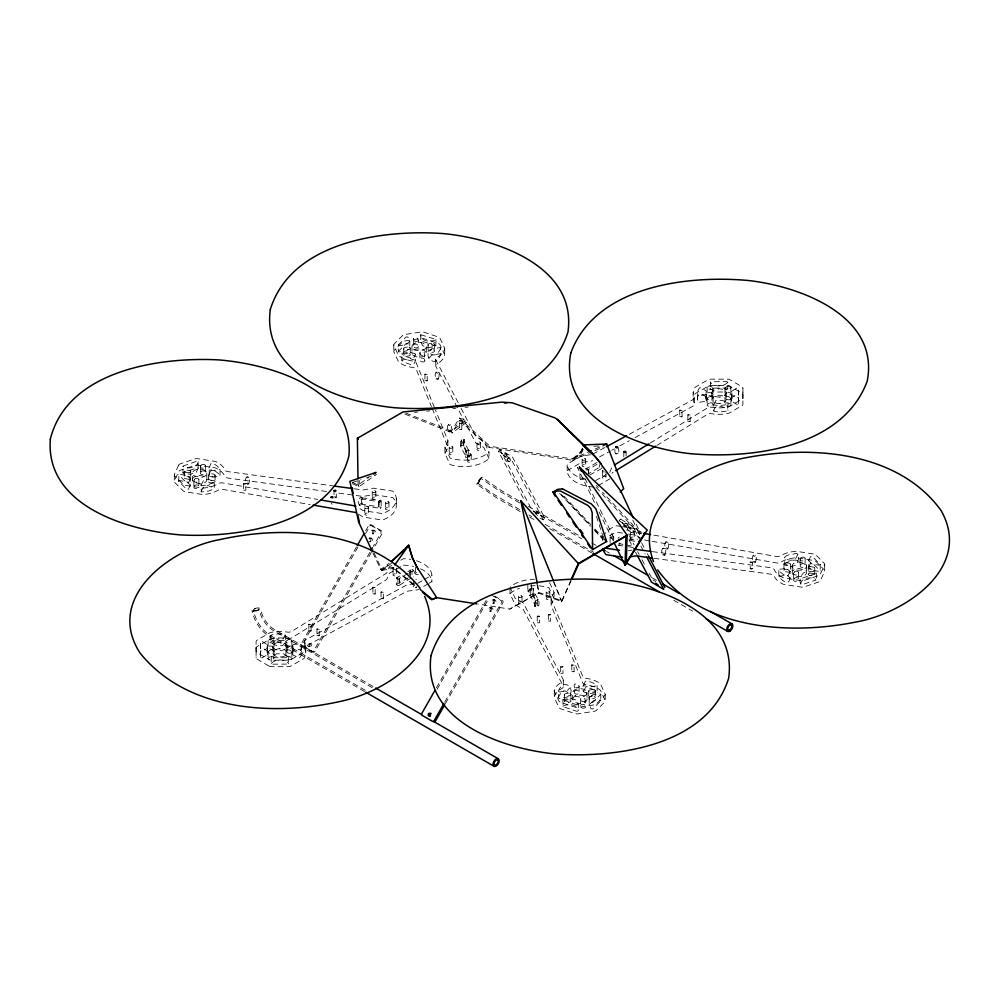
<?xml version="1.0" encoding="UTF-8"?>
<svg xmlns="http://www.w3.org/2000/svg" width="999" height="999" viewBox="0 0 999 999"><rect width="100%" height="100%" fill="white"/><g stroke="black" fill="none" stroke-linecap="round" stroke-linejoin="round"><path stroke-width="0.75" stroke-dasharray="5 3.75" d="M205.457 470.866L204.72 470.354A7.193 4.146 0 0 0 200.275 469.155L199.013 469.155A7.193 4.146 0 0 0 194.555 470.354L193.756 470.916A7.193 4.146 0 0 0 192.482 472.927L192.482 473.651A7.193 4.146 0 0 0 193.756 475.674L200.275 477.435A7.193 4.146 0 0 0 205.532 475.674L206.156 475.049A7.193 4.146 0 0 0 205.532 470.916M198.152 468.344L198.152 461.775L196.716 461.226L182.655 466.221L183.104 473.239L190.322 474.363L196.216 472.402L198.152 468.344L197.527 467.719L182.655 472.789M198.152 461.775C197.69 468.431 186.925 469.193 182.655 466.221M245.829 483.753L244.58 484.365L243.531 483.641L245.791 483.528L245.829 490.209L243.531 490.209L244.58 489.498L245.829 490.097M268.818 665.946L256.905 659.028A4.308 2.485 0 0 1 256.081 657.554L256.081 653.558M256.081 647.102L256.081 651.098A4.308 2.485 0 0 0 256.905 652.572L268.818 659.49M260.389 657.305L260.514 641.708L262.125 641.458L267.357 644.755L267.307 654.745L262.125 657.829L260.739 657.767L260.389 650.849L262.125 651.373L267.045 648.551L267.083 646.94M288.773 657.03L288.299 664.073L272.315 664.185L271.204 663.598L271.241 656.93L276.436 653.821L283.391 653.771L288.773 657.03L287.662 657.729L272.315 657.729L271.204 657.03M411.988 346.203L411.988 353.384A7.193 4.146 0 0 0 414.073 355.956L415.035 356.418A7.193 4.146 0 0 0 422.19 356.78L423.276 356.418A7.193 4.146 0 0 0 426.311 353.384L426.311 346.203L423.276 343.156A7.193 4.146 0 0 0 419.78 342.42L418.531 342.42A7.193 4.146 0 0 0 411.988 346.203L411.988 346.928A7.193 4.146 0 0 0 414.073 349.5L415.035 349.962A7.193 4.146 0 0 0 422.19 350.324L423.276 349.962A7.193 4.146 0 0 0 426.311 346.928L426.311 346.578M424.912 360.751L424.288 359.103A2.223 1.286 0 0 0 421.553 358.191A2.223 1.286 0 0 0 419.98 359.765L420.542 360.964A2.223 1.286 0 0 0 422.689 361.925A2.223 1.286 0 0 0 424.837 360.964L424.288 352.647A2.223 1.286 0 0 0 421.553 351.735A2.223 1.286 0 0 0 419.98 353.309L420.542 354.508A2.223 1.286 0 0 0 422.689 355.469A2.223 1.286 0 0 0 424.837 354.508L424.912 354.071M438.324 379.083C442.033 368.219 431.368 370.791 436.688 379.62C439.597 380.194 437.35 376.973 436.026 378.958M438.324 372.502L437.3 373.226L436.026 372.615M450.661 431.318C454.158 419.555 443.344 424.063 449.213 431.893C452.048 432.155 449.438 429.308 448.364 431.193M450.661 424.737L449.612 425.462L448.364 424.862M461.763 429.595L461.763 423.027L460.726 422.415L459.478 423.027L459.478 429.595L461.763 429.595L459.515 429.37M461.763 423.027L460.739 423.738L459.478 423.139M539.522 616.346L538.274 616.945L537.262 616.108L539.485 616.108L539.522 622.802L537.237 622.802L538.261 622.077L539.522 622.677M550.636 614.622L549.388 615.222L548.376 614.397L550.599 614.397L550.636 621.078L548.339 621.078L549.388 620.354L550.636 620.966M562.974 666.857L561.725 667.457L560.676 666.745L562.937 666.633L562.974 673.314L560.676 673.314L561.7 672.602L562.974 673.201M572.689 699.238L572.689 698.9A7.193 4.146 0 0 1 575.724 695.866L576.81 695.504A7.193 4.146 0 0 1 583.965 695.866L584.927 696.328A7.193 4.146 0 0 1 587.012 698.9L587.012 699.625A7.193 4.146 0 0 1 580.469 703.396L579.22 703.396A7.193 4.146 0 0 1 575.724 702.659L572.689 699.625L572.689 692.444A7.193 4.146 0 0 1 575.724 689.397L576.81 689.035A7.193 4.146 0 0 1 583.965 689.397L584.927 689.872A7.193 4.146 0 0 1 587.012 692.444L587.012 693.169A7.193 4.146 0 0 1 580.469 696.94L579.22 696.94A7.193 4.146 0 0 1 575.724 696.203L572.689 693.169M574.088 691.758L574.163 691.308A2.223 1.286 0 0 1 576.311 690.359A2.223 1.286 0 0 1 578.458 691.308L579.02 692.507A2.223 1.286 0 0 1 577.447 694.093A2.223 1.286 0 0 1 574.712 693.181L574.163 684.852A2.223 1.286 0 0 1 576.311 683.903A2.223 1.286 0 0 1 578.458 684.852L579.02 686.051A2.223 1.286 0 0 1 577.447 687.637A2.223 1.286 0 0 1 574.712 686.725L574.1 685.039M664.984 555.057C668.693 543.444 657.579 547.689 663.548 555.644C666.37 555.919 663.786 553.046 662.699 554.944M664.984 548.488L662.737 548.713M667.969 548.638C671.678 537.037 660.564 541.271 666.52 549.225C669.342 549.5 666.758 546.628 665.671 548.526M667.969 542.182L665.671 542.182M727.796 388.786L726.685 388.087L711.338 388.087L710.227 388.786L715.609 392.045L722.564 391.995L727.759 388.898L727.796 382.217L726.685 381.63L710.701 381.755L710.227 388.786M727.796 382.33C723.676 386.925 714.672 387.262 710.227 382.33M738.611 403.833L738.486 388.236L736.875 387.987L731.643 391.283L731.693 401.273L736.875 404.37L738.298 404.27L738.611 397.377L736.875 397.902L731.955 395.08L731.917 393.469M742.919 398.726L742.919 394.717A4.308 2.485 0 0 0 742.095 393.256L729.67 386.076A4.308 2.485 0 0 0 727.135 385.602L710.888 385.602A4.308 2.485 0 0 0 707.841 386.326L695.741 393.319A4.308 2.485 0 0 0 694.742 394.218L693.144 398.888L694.18 403.621A4.308 2.485 0 0 1 692.994 406.131L634.752 437.774M742.919 392.27L742.919 388.261A4.308 2.485 0 0 0 742.095 386.8L729.67 379.62A4.308 2.485 0 0 0 727.135 379.145L710.888 379.145A4.308 2.485 0 0 0 707.841 379.87L695.741 386.863A4.308 2.485 0 0 0 694.742 387.762L693.144 392.432L693.144 398.888M755.469 562.175C759.315 550.924 748.101 554.383 754.02 562.762C756.842 563.049 754.257 560.164 753.171 562.062M755.469 555.606L754.42 556.331L753.171 555.719M800.886 584.153C799.949 577.01 815.496 576.361 815.796 580.107L802.509 584.54C797.302 584.927 800.998 570.541 806.855 572.152C808.99 570.604 817.981 571.328 815.796 573.651L802.359 578.121L800.848 577.484M793.268 570.354L792.844 570.766A7.193 4.146 0 0 0 793.468 574.912L794.28 575.461A7.193 4.146 0 0 0 798.738 576.66L799.987 576.66A7.193 4.146 0 0 0 804.445 575.461L805.244 574.912A7.193 4.146 0 0 0 806.518 572.889L806.518 572.165A7.193 4.146 0 0 0 805.244 570.142L798.725 568.394A7.193 4.146 0 0 0 793.468 570.142M469.318 456.905L465.646 457.417L466.108 450.212L460.851 439.235L464.185 439.36L463.673 446.466L468.256 456.331C470.904 458.466 470.691 449.8 468.256 449.875L463.673 440.01L464.21 439.46M469.318 450.561L465.596 450.861M529.682 588.911L532.155 587.999L533.404 588.498L532.892 595.616L537.474 605.481L538.486 605.894L537.999 606.643L534.815 606.468L535.327 599.35L530.744 589.485C528.121 587.362 528.196 595.991 530.744 595.941L535.327 605.819M529.682 595.367L532.155 594.467L533.429 595.067M582.292 448.189L580.506 453.234L571.928 460.214L489.135 447.402L489.885 446.216L572.252 458.966L603.92 445.204M270.866 635.426C267.058 643.518 276.785 646.828 282.642 645.516C285.115 644.018 287.575 635.901 284.328 634.215A21.566 12.45 0 0 0 271.503 634.964L271.166 635.976M713.81 404.583L715.871 400.424L722.564 400.362L728.109 403.646L727.497 410.851A21.566 12.45 0 0 1 714.672 411.6C712.599 411.413 712.449 402.972 714.672 405.144A21.566 12.45 0 0 0 727.497 404.395L728.146 403.846M713.81 411.039C714.198 403.184 725.299 406.73 728.146 410.302M190.31 485.127L188.461 489.198L186.85 489.46L178.734 481.443L178.896 474.425L186.913 475.274L190.285 478.571L190.31 485.127L186.913 481.73L179.87 480.619L178.696 481.193M190.31 478.771L188.461 482.742L186.85 482.992L178.696 474.837M209.003 468.019L210.939 463.573L212.575 463.324A21.566 12.45 0 0 1 220.105 469.368L219.942 476.398L211.813 477.222A12.937 7.468 0 0 0 209.253 474.75L209.253 468.281A12.937 7.468 0 0 1 211.813 470.766L220.167 469.567M208.978 474.375L210.939 470.029L212.575 469.78A21.566 12.45 0 0 1 220.105 475.824L220.167 476.024M790.022 571.453L788.061 575.799L786.425 576.036A21.566 12.45 0 0 1 778.895 569.992L779.632 569.205L787.187 568.593A12.937 7.468 0 0 0 789.747 571.078C790.296 573.089 791.146 583.066 786.425 582.492A21.566 12.45 0 0 1 778.895 576.448L778.833 569.792M808.691 560.689L810.539 556.618L812.15 556.368L820.291 564.435L820.104 571.403L812.087 570.554L808.715 567.245L808.691 560.689L812.087 564.098L819.13 565.209L820.304 564.522M808.691 567.145L810.539 563.074L812.15 562.824L820.304 570.978M292.707 644.992L292.819 654.932L299.363 658.066L300.874 655.981L301.523 652.235L300.986 643.718L293.344 644.405L292.645 654.432M292.919 646.053L292.932 648.551M706.081 393.306L706.181 390.896L700.799 387.787L699.375 387.874L697.552 391.695L697.477 400.037L698.688 402.397L706.068 401.223L706.081 393.306L706.293 400.836M706.081 399.762L706.38 391.283M201.024 485.177L203.621 480.407A12.937 7.468 0 0 0 207.992 478.996L214.285 481.955L214.261 488.811L208.491 491.108L201.386 491.97L200.999 485.077L202.21 485.651L208.491 484.652L214.323 482.155M200.999 491.533L203.621 486.863A12.937 7.468 0 0 0 207.992 485.452L214.323 488.611M798.001 554.283L795.379 558.965A12.937 7.468 0 0 0 791.008 560.364C779.844 558.641 785.676 554.607 793.581 554.07C801.36 550.387 798.563 563.224 795.379 565.422A12.937 7.468 0 0 0 791.008 566.82L784.715 563.861L784.677 557.305M415.484 354.245L414.772 353.596A12.937 7.468 0 0 1 410.477 352.11L401.81 353.359L401.885 360.477A21.566 12.45 0 0 0 412.35 364.835L413.673 364.498L415.484 360.701L415.484 354.133L413.673 358.042L412.35 358.379A21.566 12.45 0 0 1 401.885 354.021L401.685 353.746M583.541 685.326L585.327 681.318L586.65 680.981A21.566 12.45 0 0 1 597.115 685.339L597.102 692.544L588.523 693.718A12.937 7.468 0 0 0 584.228 692.232C582.167 691.67 582.355 683.99 584.228 685.776A12.937 7.468 0 0 1 588.523 687.262L597.327 685.714M583.516 691.683L585.327 687.774L586.65 687.449A21.566 12.45 0 0 1 597.115 691.795L597.327 692.17M301.523 645.779C301.473 647.614 301.036 652.347 298.202 651.573M697.477 400.037C696.877 392.644 702.472 392.632 706.38 397.739M440.571 347.939L440.571 348.039A21.566 12.45 0 0 1 435.277 354.832C433.166 355.544 428.321 353.359 429.033 351.386A12.937 7.468 0 0 0 431.468 348.863L440.322 347.565L440.571 354.495A21.566 12.45 0 0 1 435.277 361.288C430.394 362.425 426.036 356.081 428.783 351.86M558.429 691.42L558.429 691.32A21.566 12.45 0 0 1 563.723 684.527C568.706 683.403 573.364 689.934 569.967 694.43A12.937 7.468 0 0 0 567.532 696.965L559.615 698.476L558.429 697.876L558.429 691.42L559.615 692.02L567.532 690.509A12.937 7.468 0 0 1 569.967 687.974L570.217 687.599M558.429 697.876L558.429 697.777A21.566 12.45 0 0 1 563.723 690.996L565.147 690.896L570.217 694.055M410.277 576.373C406.181 565.297 417.707 568.668 413.598 577.022M571.141 580.769L561.688 601.898L561.625 600.749L539.073 592.494L509.665 609.078L477.897 604.008M588.723 473.326L588.661 469.255L598.601 463.374M570.891 580.044L561.538 601.523L538.761 593.181L509.665 609.078M706.281 394.48L698.688 395.941L697.477 393.581M464.198 446.029C455.806 442.22 465.696 454.682 466.108 456.668L465.571 457.205M534.815 606.468L535.327 599.35M408.241 573.289L399.475 578.346L399.6 585.214L397.839 585.576L396.303 584.54L396.353 577.759L402.909 574.537M396.291 584.44L410.414 576.66M413.598 570.566L409.49 572.564M533.429 588.611L532.892 595.616M618.244 544.193L619.505 543.568L624.675 544.842M778.845 576.361L787.187 575.049A12.937 7.468 0 0 0 789.747 577.534L790.022 577.909M401.673 360.102L410.477 358.566A12.937 7.468 0 0 0 414.772 360.052L415.484 360.589M359.49 498.676C361.838 493.568 364.086 502.085 362.075 504.208L381.181 507.192L380.369 508.566L378.658 508.316L378.596 501.648L361.501 499.001C357.417 497.664 357.742 507.43 361.501 505.457L378.596 508.104M359.49 505.132L360.452 503.683L362.075 504.208M399.612 578.658L398.164 579.233L396.303 578.084M460.452 446.166L460.452 439.71M538.548 606.106C540.934 598.801 534.303 595.841 532.892 589.148M597.027 462.462L587.012 468.244L587.012 474.7L600.661 466.558M583.341 449.313L581.418 453.159L572.577 460.314L572.252 458.966L580.719 452.172L582.991 448.101M270.854 642.082L271.503 641.42A21.566 12.45 0 0 1 284.328 640.671L285.19 641.246M784.677 563.661C787.986 561.962 794.342 558.653 798.001 560.739M305.682 644.68L305.382 649.3L304.258 651.61A4.308 2.485 0 0 1 303.259 652.497L291.159 659.49A4.308 2.485 0 0 1 288.112 660.227L271.865 660.227A4.308 2.485 0 0 1 269.33 659.74L268.906 659.54M305.856 646.927L305.856 653.383L304.258 658.066A4.308 2.485 0 0 1 303.259 658.953L291.159 665.946A4.308 2.485 0 0 1 288.112 666.683L271.865 666.683A4.308 2.485 0 0 1 269.33 666.208L268.906 665.996M362.075 497.752L379.17 500.399C382.442 498.638 380.432 504.158 378.596 501.648M428.783 358.216L429.033 357.842A12.937 7.468 0 0 0 431.468 355.319L439.385 353.808L440.571 354.395M267.332 644.855L267.357 654.52M731.643 401.074L731.917 392.42M581.955 450.911L582.779 448.663M398.201 345.017L406.118 336.988L407.879 337.013L409.815 341.071L409.827 347.64L406.418 351.036L398.414 351.898L398.201 345.017L399.388 345.691L406.418 344.58L409.827 341.183M398.201 351.573L406.368 343.319L407.979 343.569L409.827 347.64M591.595 695.903L592.907 694.692L599.612 693.668L600.799 694.243L592.981 702.297C590.134 704.07 587.125 696.753 591.483 696.078M589.173 698.189L589.21 704.844L591.121 708.803L592.632 708.965L600.724 700.998L600.799 694.342M267.083 652.347L267.045 650.736L262.125 647.914L260.402 648.351L260.389 641.982M589.173 704.645L591.483 702.534M459.702 420.292L489.448 447.764L489.885 446.216L459.415 418.082L451.511 431.093L451.985 432.992L466.545 422.365L459.702 420.292L451.985 432.992M243.531 483.641L243.531 490.209M246.516 483.678C247.59 481.793 250.212 484.615 247.365 484.378C241.496 476.548 252.297 472.04 248.801 483.803M248.801 477.347L246.516 477.347M285.19 634.889L283.129 638.948L276.298 638.935M308.841 630.806L311.126 630.806M311.089 624.575L308.866 624.575M316.97 635.501L319.255 635.501M319.23 629.27L317.008 629.27M413.411 345.254L413.461 345.067A2.223 1.286 0 0 1 417.195 344.493L418.394 346.491M418.394 340.259L418.331 340.484A2.223 1.286 0 0 1 416.171 341.433A2.223 1.286 0 0 1 414.023 340.484L413.399 339.048M420.841 334.74L436.138 339.485L435.689 346.516L428.471 347.627L422.577 345.666L420.641 341.608L421.266 340.984L436.138 345.941M436.113 339.71C431.98 341.895 421.453 342.307 420.641 335.152M424.925 380.681L427.21 380.681M427.21 374.338L424.925 374.338M372.889 593.818L375.187 593.818M375.187 587.474L372.927 587.599M381.019 598.513L383.316 598.513M383.316 592.17L381.056 592.295M615.684 453.646L617.981 453.646M560.676 666.745L560.676 673.314M571.79 671.478L574.075 671.478M574.075 665.134L571.79 665.134M562.862 706.218C567.282 703.758 577.497 703.608 578.359 710.676M578.359 704.32L577.01 704.882M580.619 705.531L580.669 705.344A2.223 1.286 0 0 1 582.829 704.382A2.223 1.286 0 0 1 584.977 705.344L585.601 706.768M585.601 700.536L585.539 700.749A2.223 1.286 0 0 1 581.805 701.335L580.606 699.325M679.732 416.658L682.03 416.658M681.992 410.439L679.77 410.439M687.874 421.353L690.159 421.353M690.159 415.022L687.874 415.022M750.199 562.025L752.484 562.025L752.484 568.593L751.248 569.193L750.237 568.706L750.199 562.025L751.248 562.737L752.484 562.137M750.199 568.481L752.484 568.481M271.204 663.486C275.662 658.703 284.478 658.666 288.773 663.598M588.711 469.555L586.937 469.93M609.752 472.465L611.987 466.97A4.308 2.485 0 0 1 613.049 465.834M178.646 465.197L174.438 474.25A4.308 2.485 0 0 0 174.875 476.136L182.992 484.253A4.308 2.485 0 0 0 184.977 485.289L202.148 487.974A4.308 2.485 0 0 0 203.996 488.024L208.004 487.437A25.887 14.948 0 0 0 218.381 483.603A4.308 2.485 0 0 1 222.74 482.929L317.757 499.438M617.969 538.336L619.318 537.1M538.523 599.762L535.876 600.511L534.79 599.899M461.088 408.316L475.512 435.989A4.308 2.485 0 0 0 476.685 437.087L483.803 440.946L488.986 452.11L488.986 458.566A29.52 17.045 0 0 1 450.087 464.585L444.917 453.421L444.917 446.965L447.727 441.558A4.308 2.485 0 0 0 447.802 440.272L435.527 410.202M444.917 453.421L447.727 448.014A4.308 2.485 0 0 0 447.802 446.728L432.018 408.054M549.562 582.629L554.083 592.395L551.273 597.802A4.308 2.485 0 0 0 551.198 599.088L582.754 676.435A4.308 2.485 0 0 0 585.938 678.284A25.887 14.948 0 0 1 599.762 683.266A4.321 2.485 0 0 1 600.611 684.203L605.044 693.756A4.321 2.485 0 0 1 604.62 695.641L596.49 703.771A4.308 2.485 0 0 1 594.517 704.794L578.196 707.354A4.308 2.485 0 0 1 574.924 707.105L560.864 702.409A4.308 2.485 0 0 1 559.078 701.273L554.42 691.358A4.308 2.485 0 0 1 554.333 690.297A25.887 14.948 0 0 1 561.987 681.98A4.308 2.485 0 0 0 563.149 679.47L523.488 603.371A4.308 2.485 0 0 0 522.315 602.285L515.197 598.413L510.014 587.25A29.52 17.045 0 0 1 534.552 579.245M554.083 592.395L554.083 598.851L551.273 604.258A4.308 2.485 0 0 0 551.198 605.544L582.754 682.891A4.308 2.485 0 0 0 585.938 684.74A25.887 14.948 0 0 1 599.762 689.722A4.321 2.485 0 0 1 600.611 690.659L605.044 700.212A4.321 2.485 0 0 1 604.62 702.11L596.49 710.227A4.308 2.485 0 0 1 594.517 711.251L578.196 713.81A4.308 2.485 0 0 1 574.924 713.561L560.864 708.878A4.308 2.485 0 0 1 559.078 707.729L554.42 697.814A4.308 2.485 0 0 1 554.333 696.753A25.887 14.948 0 0 1 561.987 688.436A4.308 2.485 0 0 0 563.149 685.926L523.488 609.84A4.308 2.485 0 0 0 522.315 608.741L515.197 604.87L510.014 593.706L510.014 588.548M356.468 546.965L301.323 643.718A1.436 1.136 -84.8 0 0 301.735 645.841L312.05 651.798A1.436 1.136 -84.8 0 0 313.474 651.286L370.142 551.848M365.646 530.831L368.718 525.462A1.436 1.136 -84.9 0 1 370.142 524.962L380.457 530.919A1.436 1.136 -84.9 0 1 380.869 533.029L373.214 546.465M357.917 547.09L302.784 643.856A1.436 1.136 -84.8 0 0 303.184 645.966L313.511 651.922A1.436 1.136 -84.8 0 0 314.935 651.423L372.365 550.636M365.572 533.653L370.167 525.586A1.436 1.136 -84.9 0 1 371.591 525.087L381.918 531.043A1.436 1.136 -84.9 0 1 382.317 533.166L373.127 549.288M436.426 687.787L486.201 600.436M437.112 689.26L488.411 599.213M444.742 702.072L501.411 602.622A1.436 1.136 -84.9 0 0 500.998 600.511L491.97 595.292M445.429 703.546L502.859 602.759A1.436 1.136 -84.9 0 0 502.46 600.636L493.419 595.429M178.684 465.134L178.871 464.822A4.308 2.485 0 0 1 180.657 463.686L194.718 458.991A4.321 2.485 0 0 1 197.989 458.741L214.535 461.301A4.321 2.485 0 0 1 216.171 461.788A25.887 14.948 0 0 1 224.8 469.78A4.308 2.485 0 0 0 227.997 471.615L332.704 485.851M582.567 449.612L579.795 452.997M540.097 518.131L543.206 519.83L544.755 517.957L512.462 457.055L499.937 449.475L498.501 451.498L525.024 501.436M499.912 449.6L531.493 509.078M505.107 453.471C499.862 457.055 510.901 458.916 506.818 454.395C503.808 451.885 505.944 455.656 507.879 455.756M506.418 457.567L503.733 455.257M506.705 459.615C507.33 463.474 513.199 460.751 509.627 458.541C506.231 456.68 506.98 460.714 509.502 461.85M508.129 457.867L510.926 460.089M535.239 513.761C535.926 509.09 541.845 515.147 537.025 515.484M537.45 515.584L536.975 514.822M543.269 519.805L510.939 458.753L498.551 451.273M640.883 541.495L632.692 526.248L620.479 519.068L626.236 530.082M624.175 525.012C625.474 519.355 631.43 528.009 625.986 526.773C622.489 524.525 625.923 524.662 626.997 527.097M625.611 523.126L628.421 525.349M628.708 527.41C623.488 530.656 634.053 533.116 630.656 528.533C627.572 525.749 629.208 529.408 631.468 529.695M630.019 531.493L627.247 529.208M591.595 702.359C593.244 699.775 598.801 698.788 600.799 700.799M619.03 520.879L620.479 519.068M596.066 487.3L639.385 534.19L640.359 533.079L635.189 521.94M420.829 334.752L420.641 341.608M793.268 563.886L792.844 564.31A7.193 4.146 0 0 0 793.468 568.443L794.28 569.005A7.193 4.146 0 0 0 798.738 570.204L799.987 570.204A7.193 4.146 0 0 0 804.445 569.005L805.244 568.456A7.193 4.146 0 0 0 806.518 566.433L806.518 565.709A7.193 4.146 0 0 0 805.244 563.686L798.725 561.938A7.193 4.146 0 0 0 793.468 563.686M632.804 520.117L639.298 534.09L640.359 533.079L602.547 492.145M622.677 545.866L618.144 545.541M372.914 552.772L380.706 569.555L389.086 563.299M414.373 584.752L393.044 567.345L380.706 569.555L381.943 569.905L390.309 563.648M380.706 569.555L381.78 570.479L391.346 563.336M405.844 413.099L451.511 431.093L466.421 420.192L459.415 418.082M352.622 482.554L358.079 485.027L368.868 477.435M352.31 483.666L358.978 486.7L376.511 474.338M331.368 503.221L332.08 504.358M650.237 443.019L707.354 407.967A4.308 2.485 0 0 1 711.713 407.28A25.887 14.948 0 0 0 727.996 406.955A4.308 2.485 0 0 0 729.557 406.381L741.658 399.4A4.308 2.485 0 0 0 742.919 397.639M656.88 445.392L707.354 414.423A4.308 2.485 0 0 1 711.713 413.736A25.887 14.948 0 0 0 727.996 413.424A4.308 2.485 0 0 0 729.557 412.849L741.658 405.856A4.308 2.485 0 0 0 742.919 404.096L742.919 388.261M391.82 565.409L389.248 566.895L387.013 572.39A4.308 2.485 0 0 1 385.951 573.526L291.646 631.393A4.308 2.485 0 0 1 287.287 632.08A25.887 14.948 0 0 0 271.004 632.404A4.308 2.485 0 0 0 269.443 632.979L257.342 639.972A4.308 2.485 0 0 0 256.081 641.733L256.081 657.554M400.824 560.214L403.396 558.728A29.52 17.045 0 0 1 410.739 559.415M594.155 487.037A29.52 17.045 0 0 1 567.132 470.654L567.132 464.198L581.281 456.031L590.796 454.732M400.824 566.67L389.248 573.351L387.013 578.846A4.308 2.485 0 0 1 385.951 579.982L291.646 637.849A4.308 2.485 0 0 1 287.287 638.536A25.887 14.948 0 0 0 271.004 638.861A4.308 2.485 0 0 0 269.443 639.435L257.342 646.428A4.308 2.485 0 0 0 256.081 648.189M567.132 470.654L581.281 462.487L590.796 461.188A4.308 2.485 0 0 0 592.757 460.576M407.917 571.653L410.277 569.905M399.612 585.114L411.988 577.572L411.988 571.116M417.719 583.329L422.864 580.357M424.15 579.62L431.868 575.162A29.52 17.045 0 0 0 416.233 560.714M595.604 480.631L605.894 474.7M428.009 583.853L417.719 589.785L408.204 591.083A4.308 2.485 0 0 0 406.243 591.695L306.006 646.141A4.308 2.485 0 0 0 304.82 648.663L305.856 653.383M429.295 583.104L431.868 581.618L431.868 575.162M598.176 485.601L609.752 478.921M592.757 454.12L606.306 446.765M629.333 434.265L692.994 399.675A4.308 2.485 0 0 0 694.18 397.165L693.144 392.432M599.537 456.905L610.377 451.024M611.725 450.287L614.435 448.813M619.855 445.866L629.333 440.721M639.385 534.19L642.045 533.016M572.577 460.314L589.298 453.047M594.88 450.624L603.234 446.99M352.397 482.579L360.914 479.67M366.583 477.734L375.1 474.825M519.642 502.972L500.362 491.645L480.981 478.459L477.759 482.267L477.547 483.054L493.494 494.08L520.879 510.314M538.911 513.786L536.663 512M544.73 518.006L533.229 511.463M334.665 496.678L336.301 497.215M381.78 570.479L393.756 568.331L393.044 567.345L393.556 568.618L416.808 587.599M628.121 550.736L632.13 550.037M414.997 583.703L408.204 584.627A4.308 2.485 0 0 0 406.243 585.239L306.006 639.685A4.308 2.485 0 0 0 304.82 642.195L305.669 644.542M189.111 472.814L184.877 472.165A2.223 1.286 0 0 1 185.876 470.005L189.111 470.329M189.111 479.27L184.877 478.621A2.223 1.286 0 0 1 185.876 476.473L189.111 476.785M785.901 562.749L788.823 563.111A2.223 1.286 0 0 1 790.396 564.685A2.223 1.286 0 0 1 787.674 565.596L785.589 565.272A2.223 1.286 0 0 1 783.94 564.023A2.223 1.286 0 0 1 785.589 562.787M809.889 566.545L814.123 567.195A2.223 1.286 0 0 1 813.124 569.355L809.889 569.03M809.889 573.001L814.123 573.663A2.223 1.286 0 0 1 813.124 575.811L809.889 575.486M414.51 412.4L417.582 412.088M426.785 411.176L429.845 410.864M452.859 408.579L455.919 408.266M465.122 407.355L468.194 407.043M601.823 468.456L588.586 475.611L588.661 469.255M593.831 446.266L602.971 445.904M504.045 403.534L506.98 403.534M369.755 524.837L371.216 524.962M372.702 530.169A1.798 1.424 -84.9 0 1 373.676 532.966A1.798 1.424 -84.9 0 1 371.228 532.742A1.798 1.424 -84.9 0 1 372.702 530.169L374.15 530.294A1.798 1.424 -84.9 0 1 375.124 533.091A1.798 1.424 -84.9 0 1 372.677 532.867A1.798 1.424 -84.9 0 1 374.15 530.294M372.377 533.741L373.826 533.878M369.642 538.024L371.104 538.149M369.318 541.608L370.779 541.733M493.244 599.762A1.798 1.424 -84.9 0 1 494.218 602.559A1.798 1.424 -84.9 0 1 491.77 602.335A1.798 1.424 -84.9 0 1 493.244 599.762L494.692 599.887A1.798 1.424 -84.9 0 1 495.666 602.684A1.798 1.424 -84.9 0 1 493.231 602.459A1.798 1.424 -84.9 0 1 494.692 599.887M492.919 603.334L494.368 603.471M490.184 607.617A1.798 1.424 -84.9 0 1 491.171 610.414A1.798 1.424 -84.9 0 1 488.723 610.189A1.798 1.424 -84.9 0 1 490.184 607.617L491.645 607.754A1.798 1.424 -84.9 0 1 492.619 610.551A1.798 1.424 -84.9 0 1 490.172 610.327A1.798 1.424 -84.9 0 1 491.645 607.754M489.86 611.201L491.321 611.326M308.903 643.656A1.436 1.136 -85 0 1 309.69 645.903A1.436 1.136 -85 0 1 307.729 645.716A1.436 1.136 -85 0 1 308.903 643.656L310.364 643.793M308.641 646.528L310.102 646.653M312.437 651.922L313.886 652.047M354.258 488.786L361.963 489.835A4.308 2.485 0 0 0 364.185 489.797L373.551 488.161L392.882 491.158A29.52 17.045 0 0 1 382.455 513.611L363.137 510.614L357.555 507.192M326.548 491.471L227.997 478.071A4.308 2.485 0 0 1 224.8 476.236A25.887 14.948 0 0 0 216.171 468.244A4.321 2.485 0 0 0 214.535 467.757L197.989 465.197A4.321 2.485 0 0 0 194.718 465.447L180.657 470.142A4.308 2.485 0 0 0 178.871 471.278L174.438 480.706A4.308 2.485 0 0 0 174.875 482.592L182.992 490.709A4.308 2.485 0 0 0 184.977 491.745L202.148 494.43A4.308 2.485 0 0 0 203.996 494.48L208.004 493.893A25.887 14.948 0 0 0 218.381 490.059A4.308 2.485 0 0 1 222.74 489.398L310.09 504.57M338.861 493.144L361.963 496.291A4.308 2.485 0 0 0 364.185 496.253L373.551 494.617L392.882 497.614A29.52 17.045 0 0 1 382.455 520.067L363.137 517.07L357.555 513.648M652.434 551.623L771.003 567.744A4.308 2.485 0 0 1 774.2 569.592A25.887 14.948 0 0 0 782.829 577.572A4.321 2.485 0 0 0 784.465 578.059L801.011 580.619A4.321 2.485 0 0 0 804.282 580.369L818.343 575.686A4.308 2.485 0 0 0 820.129 574.537L824.562 565.109A4.308 2.485 0 0 0 824.125 563.224L816.008 555.107A4.308 2.485 0 0 0 814.023 554.083L813.498 553.97M653.983 558.291L771.003 574.2A4.308 2.485 0 0 1 774.2 576.048A25.887 14.948 0 0 0 782.829 584.028A4.321 2.485 0 0 0 784.465 584.515L801.011 587.075A4.321 2.485 0 0 0 804.282 586.825L818.343 582.142A4.308 2.485 0 0 0 820.129 580.993L824.562 571.578A4.308 2.485 0 0 0 824.125 569.68L816.008 561.563A4.308 2.485 0 0 0 814.023 560.539L796.852 557.842A4.308 2.485 0 0 0 795.004 557.792L790.996 558.391A25.887 14.948 0 0 0 780.619 562.212A4.308 2.485 0 0 1 776.26 562.887L652.122 541.321M813.386 553.946L796.852 551.386A4.308 2.485 0 0 0 795.004 551.336L790.996 551.923A25.887 14.948 0 0 0 780.619 555.756A4.308 2.485 0 0 1 776.26 556.431L652.122 534.865M621.003 526.448L616.545 525.761A29.52 17.045 0 0 0 604.033 535.077M622.489 526.673L635.864 528.746L641.445 532.167M622.489 533.129L616.545 532.217A29.52 17.045 0 0 0 608.191 536.738M628.433 534.053L635.864 535.202L641.445 538.623M628.958 539.048L637.499 540.359M629.807 540.509L636.925 541.608M626.111 545.054L634.652 546.378M628.371 546.74L632.654 547.402M644.467 539.997L650.599 541.058M334.665 497.877L336.301 497.34L336.301 490.759M587.012 468.244L585.539 468.481L585.951 469.33M576.848 704.857L562.887 699.987M404.857 414.086L452.285 432.779L451.511 431.093M477.547 483.054L480.981 478.459M619.305 520.916L631.243 528.059L637.287 539.26M535.676 513.861L536.613 514.497M601.398 466.87L602.16 467.307M519.005 500.936L501.111 490.422L481.843 477.297A4.308 0.699 -53.7 0 0 477.597 481.98A4.308 0.699 -53.7 0 0 478.359 482.992A4.308 0.699 -53.7 0 0 481.843 477.297M528.434 506.381L580.993 536.725M591.77 542.944L597.152 546.053M606.593 551.51L609.29 553.059M652.409 577.959L656.443 580.294M533.129 510.751L581.63 538.761M653.046 579.982L655.744 581.543M528.958 514.985L531.655 516.545M545.129 524.325L593.643 552.335M520.179 511.575L496.64 497.789L476.685 484.215M529.607 517.02L536.351 520.904M549.825 528.683L591.595 552.809M673.788 600.262L692.657 611.151M373.014 686.463L274.65 629.682C267.457 625.499 262.312 617.682 260.364 608.591M372.277 687.699L273.913 630.918C266.246 626.46 260.964 618.181 258.966 608.915M365.297 690.309L270.979 635.851C261.676 630.419 255.632 620.579 253.359 610.214M364.56 691.545L270.242 637.087C260.614 631.455 254.32 621.278 251.96 610.526M563.998 496.166L590.659 524.5M594.917 529.033L603.458 538.099M561.351 494.63L590.147 525.224M594.417 529.757L602.946 538.823M559.652 493.394L590.546 526.223M594.805 530.756L603.334 539.81M596.241 485.327L598.339 487.599M358.004 480.357L358.079 485.027L359.328 486.451L359.24 480.382M578.196 468.394L577.459 467.457L595.079 503.658M358.079 485.027L358.978 486.7M641.608 542.844L644.467 548.251M647.34 553.646L648.776 556.343M640.871 546.003L645.167 554.108M629.095 535.476L634.115 544.93M637.699 551.673L639.135 554.37M641.995 559.777L644.867 565.172M649.163 573.276L652.747 580.019M629.083 539.984L634.815 550.786M635.526 552.135L636.962 554.832M458.204 402.784L435.851 359.902A4.308 2.485 0 0 1 437.013 357.38A25.887 14.948 0 0 0 444.667 349.076A4.308 2.485 0 0 0 444.58 348.014L439.922 338.087A4.308 2.485 0 0 0 438.136 336.95L424.076 332.255A4.308 2.485 0 0 0 420.804 332.018L404.483 334.565A4.308 2.485 0 0 0 402.51 335.602L394.38 343.718A4.321 2.485 0 0 0 393.956 345.604L398.389 355.157A4.321 2.485 0 0 0 399.238 356.106A25.887 14.948 0 0 0 413.062 361.076A4.308 2.485 0 0 1 416.246 362.937L434.94 408.766M584.865 478.296L614.747 539.697M599.15 512.025L613.374 541.258M488.986 458.566L483.803 447.402L476.685 443.544A4.308 2.485 0 0 1 475.512 442.445L435.851 366.358A4.308 2.485 0 0 1 437.013 363.836A25.887 14.948 0 0 0 444.667 355.532A4.308 2.485 0 0 0 444.58 354.47L439.922 344.543A4.308 2.485 0 0 0 438.136 343.406L424.076 338.723A4.308 2.485 0 0 0 420.804 338.474L404.483 341.021A4.308 2.485 0 0 0 402.51 342.058L394.38 350.174A4.321 2.485 0 0 0 393.956 352.06L398.389 361.613A4.321 2.485 0 0 0 399.238 362.562A25.887 14.948 0 0 0 413.062 367.545A4.308 2.485 0 0 1 416.246 369.393L431.431 406.63M554.083 598.851L548.913 587.699A29.52 17.045 0 0 0 526.623 586.413M444.917 446.965L450.087 458.129A29.52 17.045 0 0 0 488.986 452.11M374.113 553.034L381.943 569.905M554.07 582.205L561.625 600.749M553.296 581.306L561.688 601.898M596.49 516.346L603.009 536.6M426.311 352.659L423.276 349.613A7.193 4.146 0 0 0 419.78 348.876L418.531 348.888A7.193 4.146 0 0 0 411.988 352.659L411.988 353.384M731.668 391.383L731.88 392.245M731.917 398.876L731.955 397.277L736.875 394.443L738.611 394.98L738.611 388.524M301.523 652.235C302.385 647.764 291.496 649.138 292.919 652.509M537.562 584.865L539.073 592.494M536.975 584.153L538.761 593.181M192.482 480.107L192.482 479.395A7.193 4.146 0 0 1 193.756 477.372L194.555 476.81A7.193 4.146 0 0 1 199.013 475.611L200.275 475.611A7.193 4.146 0 0 1 204.72 476.81L205.532 477.372A7.193 4.146 0 0 1 206.156 481.506L205.532 482.13A7.193 4.146 0 0 1 200.275 483.891L193.756 482.13A7.193 4.146 0 0 1 192.482 480.107L192.482 472.927M824.699 564.335L824.699 570.804M816.345 573.026L816.345 579.595M814.772 567.994L814.772 574.675M809.889 566.545A2.223 1.286 0 0 0 808.241 567.794L808.253 574.363M806.518 565.709L806.518 572.889M805.119 558.341L805.119 565.022M800.112 559.54L800.112 566.221M798.601 572.377L798.601 579.058M793.606 573.576L793.606 580.257M792.195 565.709L792.195 572.889M790.471 564.235L790.471 570.916M783.94 563.911L783.94 570.591A2.223 1.286 0 0 0 785.589 571.728L787.674 572.052A2.223 1.286 0 0 0 790.396 571.141A2.223 1.286 0 0 0 788.823 569.567L785.589 569.243A2.223 1.286 0 0 0 783.94 570.491M730.893 387.262L730.893 393.943M730.893 398.414L730.893 405.094M726.173 392.582L726.173 399.762M724.924 388.136L724.924 394.817M724.924 397.527L724.924 404.208M713.099 388.136L713.099 394.817M713.099 397.527L713.099 404.208M711.85 392.582L711.85 399.762M707.13 387.262L707.13 393.943M707.13 398.414L707.13 405.094M694.355 397.939L694.355 404.395M634.178 531.555L634.178 538.186A1.798 1.036 0 0 1 631.356 538.948A1.798 1.036 0 0 1 631.63 537.162A1.798 1.036 0 0 1 634.178 538.186M630.594 531.555L630.594 538.186M626.111 451.998L626.111 455.869M623.813 451.885L623.813 457.167M619.83 542.832L619.83 545.417M617.981 447.19C621.703 456.418 612.112 456.918 615.684 447.302M613.648 536.975L613.648 541.033M610.064 536.975L610.064 543.606M606.018 472.165L606.018 477.51A1.798 1.036 0 0 1 603.196 478.271A1.798 1.036 0 0 1 603.458 476.473A1.798 1.036 0 0 1 606.018 477.51M605.182 694.53L605.182 700.986M602.434 470.866L602.434 477.51M599.388 464.585L599.388 467.17M595.267 690.646L595.267 697.327M588.736 690.971L588.736 697.652M587.012 692.444L587.012 699.625M585.676 459.128L585.676 465.771A1.798 1.036 0 0 1 582.854 466.533A1.798 1.036 0 0 1 583.129 464.735A1.798 1.036 0 0 1 585.676 465.771M582.092 459.128L582.092 465.771M579.957 478.746L579.957 472.102A1.798 1.036 0 0 0 580.719 473.039M579.095 686.276L579.095 692.956M570.953 694.405L570.953 701.086M564.435 694.73L564.435 701.41M563.324 680.244L563.324 686.7M554.27 690.646L554.27 697.102M551.098 598.663L551.098 605.119M549.787 592.02L549.787 598.651A1.798 1.036 0 0 1 546.965 599.412A1.798 1.036 0 0 1 547.24 597.627A1.798 1.036 0 0 1 549.787 598.651M548.339 614.51L548.339 621.078M546.203 592.02L546.203 598.651M537.474 599.025L537.474 605.481M537.237 616.221L537.237 622.802M531.393 584.465L531.393 591.096A1.798 1.036 0 0 1 528.571 591.858A1.798 1.036 0 0 1 528.846 590.072A1.798 1.036 0 0 1 531.393 591.096M530.744 589.485L530.744 595.941M527.822 584.465L527.822 591.096M522.015 596.316L522.015 602.946A1.798 1.036 0 0 1 519.193 603.708A1.798 1.036 0 0 1 519.468 601.922A1.798 1.036 0 0 1 522.015 602.946M518.431 596.316L518.431 602.946M480.569 442.869L480.569 449.513A1.798 1.036 0 0 1 477.747 450.262A1.798 1.036 0 0 1 478.022 448.476A1.798 1.036 0 0 1 480.569 449.513M476.985 442.869L476.985 449.513M471.178 454.72L471.178 461.363A1.798 1.036 0 0 1 468.356 462.112A1.798 1.036 0 0 1 468.631 460.327A1.798 1.036 0 0 1 471.178 461.363M468.256 449.875L468.256 456.331M467.607 454.72L467.607 461.363M466.108 450.212L466.108 456.668M463.673 440.01L463.673 446.466M461.526 440.334L461.526 446.803M452.797 447.165L452.797 453.808A1.798 1.036 0 0 1 449.975 454.57A1.798 1.036 0 0 1 450.237 452.772A1.798 1.036 0 0 1 452.797 453.808M449.213 447.165L449.213 453.808M447.902 440.696L447.902 447.165M444.73 348.713L444.73 355.169M435.676 359.128L435.676 365.584M434.565 344.405L434.565 351.086M428.047 344.73L428.047 351.411M419.905 352.859L419.905 359.54M415.459 567.257L415.459 573.713M413.324 580.232L413.324 586.688A1.798 1.036 0 0 0 414.96 587.637A1.798 1.036 0 0 0 416.845 586.863M410.414 570.204L410.414 575.374M410.264 348.164L410.264 354.845M403.733 348.489L403.733 355.169M399.475 578.346L399.475 584.802M397.902 577.434L397.902 583.891M396.566 568.306L396.566 574.949A1.798 1.036 0 0 1 393.743 575.711A1.798 1.036 0 0 1 394.018 573.926A1.798 1.036 0 0 1 396.566 574.949M396.316 498.563L396.316 505.019M393.818 344.83L393.818 351.286M392.982 568.306L392.982 574.949M388.936 502.21L388.936 508.853A1.798 1.036 0 0 1 386.113 509.602A1.798 1.036 0 0 1 386.376 507.817A1.798 1.036 0 0 1 388.936 508.853M385.352 502.21L385.352 508.853M381.181 500.736L381.181 507.192M379.17 500.399L379.17 506.855M375.849 491.595L375.849 498.226A1.798 1.036 0 0 1 373.027 498.988A1.798 1.036 0 0 1 373.301 497.202A1.798 1.036 0 0 1 375.849 498.226M372.265 491.595L372.265 498.226M368.406 507.629L368.406 514.26A1.798 1.036 0 0 1 365.584 515.022A1.798 1.036 0 0 1 365.859 513.236A1.798 1.036 0 0 1 368.406 514.26M364.822 507.629L364.822 514.26M361.501 499.001L361.501 505.457M334.016 490.759L334.016 494.642M304.645 641.42L304.645 647.889M291.87 640.721L291.87 647.402M291.87 651.885L291.87 658.566M287.15 646.053L287.15 653.234M285.901 641.608L285.901 648.289M285.901 650.998L285.901 657.679M274.076 641.608L274.076 648.289M274.076 650.998L274.076 657.679M272.827 646.053L272.827 653.234M268.107 640.721L268.107 647.402M268.107 651.885L268.107 658.566M215.06 475.224L215.06 481.905A2.223 1.286 0 0 1 213.411 483.029L210.177 482.717A2.223 1.286 0 0 1 208.604 481.131A2.223 1.286 0 0 1 211.326 480.232L213.411 480.544A2.223 1.286 0 0 1 215.06 481.793M208.529 474.9L208.529 481.58M206.805 472.927L206.805 480.107M205.394 465.559L205.394 472.24M200.399 466.77L200.399 473.451M198.888 479.595L198.888 486.276M193.881 480.794L193.881 487.475M190.747 471.466L190.747 478.146M184.228 471.141L184.228 477.822M174.301 475.024L174.301 481.481M604.383 471.99A1.798 1.036 0 0 1 602.534 471.316A1.798 1.036 0 0 1 603.196 470.104M585.426 479.37A29.52 17.045 0 0 1 567.132 464.198M611.987 473.426A4.308 2.485 0 0 1 613.049 472.29M189.111 470.329A2.223 1.286 0 0 1 190.759 471.578A2.223 1.286 0 0 1 189.111 472.814M189.111 476.785A2.223 1.286 0 0 1 190.759 478.034A2.223 1.286 0 0 1 189.111 479.27M415.871 579.208A1.798 1.036 0 0 1 416.383 579.408M396.516 568.131A1.798 1.036 0 0 1 394.73 569.442A1.798 1.036 0 0 1 393.069 568.081A1.798 1.036 0 0 1 395.804 567.557M413.324 586.688A1.798 1.036 0 0 1 414.647 585.601M403.396 565.184A29.52 17.045 0 0 1 413.574 566.445M420.554 568.793A29.52 17.045 0 0 1 431.868 581.618M418.281 574.475A1.798 1.036 0 0 1 415.559 573.988A1.798 1.036 0 0 1 417.095 572.589M510.014 593.706A29.52 17.045 0 0 1 519.418 588.286M809.889 569.03A2.223 1.286 0 0 1 808.241 567.794M602.684 540.796A29.52 17.045 0 0 1 603.359 536.513M809.889 575.486A2.223 1.286 0 0 1 808.241 574.25A2.223 1.286 0 0 1 809.889 573.001M610.127 543.256A1.798 1.036 0 0 1 610.589 542.782M368.918 538.199A1.798 1.424 -84.9 0 1 370.866 539.323A1.798 1.424 -84.9 0 1 369.568 541.595M369.667 539.21A1.798 1.424 -84.9 0 1 371.853 538.523A1.798 1.424 -84.9 0 1 371.79 541.333A1.798 1.424 -84.9 0 1 369.63 540.721M308.866 624.225L308.841 630.918L310.277 631.505L311.126 630.918L311.126 624.35L308.866 624.225M317.008 628.933L316.97 635.614L318.419 636.201L319.268 635.614L319.255 629.045L317.008 628.933M413.461 338.611L414.023 346.94A2.223 1.286 0 0 0 416.171 347.889A2.223 1.286 0 0 0 418.331 346.94L418.394 340.035L417.195 338.037A2.223 1.286 0 0 0 413.461 338.611M424.95 374.113L424.925 380.794L426.361 381.381L427.21 380.794L427.21 374.225L424.95 374.113M372.927 587.25L372.889 593.93L374.338 594.517L375.187 593.93L375.187 587.362L372.927 587.25M381.056 591.945L381.019 598.638L382.467 599.213L383.316 598.638L383.316 592.057L381.056 591.945M571.828 664.909L571.79 671.59L573.239 672.177L574.075 671.59L574.075 665.022L571.828 664.909M562.887 699.662L563.136 706.718L576.685 711.276L578.259 710.988L578.359 704.22L576.423 700.162L570.529 698.189L562.887 699.662M580.669 698.888L580.606 705.781L581.805 707.791A2.223 1.286 0 0 0 585.539 707.205L584.977 698.888A2.223 1.286 0 0 0 582.829 697.926A2.223 1.286 0 0 0 580.669 698.888M679.77 410.089L679.745 416.783L681.181 417.357L682.03 416.783L682.03 410.202L679.844 409.99M687.911 414.785L687.874 421.478L689.31 422.065L690.159 421.478L690.159 414.897L687.974 414.685M194.518 479.37L193.956 480.581A2.223 1.286 0 0 0 195.529 482.155A2.223 1.286 0 0 0 198.264 481.243L198.813 480.044A2.223 1.286 0 0 0 197.24 478.471A2.223 1.286 0 0 0 194.518 479.37M201.024 465.347L200.462 466.545A2.235 1.286 0 0 0 202.048 468.119A2.235 1.286 0 0 0 204.77 467.207L205.332 466.009A2.223 1.286 0 0 0 203.759 464.435A2.223 1.286 0 0 0 201.024 465.347M194.518 485.839L193.956 487.037A2.223 1.286 0 0 0 195.529 488.611A2.223 1.286 0 0 0 198.264 487.699L198.813 486.501A2.223 1.286 0 0 0 197.24 484.927A2.223 1.286 0 0 0 194.518 485.839M201.024 471.803L200.462 473.002A2.235 1.286 0 0 0 202.048 474.575A2.235 1.286 0 0 0 204.77 473.663L205.332 472.465A2.223 1.286 0 0 0 203.759 470.891A2.223 1.286 0 0 0 201.024 471.803M794.23 572.152L793.668 573.351A2.223 1.286 0 0 0 795.241 574.924A2.223 1.286 0 0 0 797.976 574.025L798.538 572.814A2.235 1.286 0 0 0 796.952 571.241A2.235 1.286 0 0 0 794.23 572.152M800.736 558.116L800.187 559.315A2.223 1.286 0 0 0 801.76 560.901A2.223 1.286 0 0 0 804.482 559.989L805.044 558.791A2.223 1.286 0 0 0 803.471 557.205A2.223 1.286 0 0 0 800.736 558.116M794.23 578.608L793.668 579.807A2.223 1.286 0 0 0 795.241 581.393A2.223 1.286 0 0 0 797.976 580.481L798.538 579.27A2.235 1.286 0 0 0 796.952 577.697A2.235 1.286 0 0 0 794.23 578.608M800.736 564.572L800.187 565.784A2.223 1.286 0 0 0 801.76 567.357A2.223 1.286 0 0 0 804.482 566.445L805.044 565.247A2.223 1.286 0 0 0 803.471 563.661A2.223 1.286 0 0 0 800.736 564.572M270.279 650.199L268.756 651.086A2.223 1.286 0 0 0 268.756 652.896A2.223 1.286 0 0 0 271.903 652.896L273.426 652.022A2.223 1.286 0 0 0 273.426 650.199A2.223 1.286 0 0 0 270.279 650.199M288.074 639.934L286.551 640.809A2.223 1.286 0 0 0 286.551 642.632A2.223 1.286 0 0 0 289.698 642.632L291.221 641.745A2.223 1.286 0 0 0 291.221 639.934A2.223 1.286 0 0 0 288.074 639.934M709.302 396.728L707.779 397.614A2.223 1.286 0 0 0 707.779 399.438A2.223 1.286 0 0 0 710.926 399.438L712.449 398.551A2.223 1.286 0 0 0 712.449 396.728A2.223 1.286 0 0 0 709.302 396.728M727.097 386.463L725.574 387.337A2.223 1.286 0 0 0 725.574 389.16A2.223 1.286 0 0 0 728.721 389.16L730.244 388.286A2.223 1.286 0 0 0 730.244 386.463A2.223 1.286 0 0 0 727.097 386.463M270.279 656.655L268.756 657.542A2.223 1.286 0 0 0 268.756 659.352A2.223 1.286 0 0 0 271.903 659.352L273.426 658.478A2.223 1.286 0 0 0 273.426 656.655A2.223 1.286 0 0 0 270.279 656.655M288.074 646.39L286.551 647.265A2.223 1.286 0 0 0 286.551 649.088A2.223 1.286 0 0 0 289.698 649.088L291.221 648.201A2.223 1.286 0 0 0 291.221 646.39A2.223 1.286 0 0 0 288.074 646.39M709.302 403.196L707.779 404.071A2.223 1.286 0 0 0 707.779 405.894A2.223 1.286 0 0 0 710.926 405.894L712.449 405.007A2.223 1.286 0 0 0 712.449 403.196A2.223 1.286 0 0 0 709.302 403.196M727.097 392.919L725.574 393.793A2.223 1.286 0 0 0 725.574 395.616A2.223 1.286 0 0 0 728.721 395.616L730.244 394.742A2.223 1.286 0 0 0 730.244 392.919A2.223 1.286 0 0 0 727.097 392.919M407.467 347.04L405.382 347.352A2.223 1.286 0 0 0 403.808 348.938A2.223 1.286 0 0 0 406.531 349.85L408.616 349.525A2.235 1.286 0 0 0 410.189 347.952A2.235 1.286 0 0 0 407.467 347.04M431.768 343.281L429.682 343.594A2.223 1.286 0 0 0 428.109 345.179A2.223 1.286 0 0 0 430.844 346.079L432.929 345.766A2.223 1.286 0 0 0 434.503 344.18A2.223 1.286 0 0 0 431.768 343.281M407.467 353.496L405.382 353.821A2.223 1.286 0 0 0 403.808 355.394A2.223 1.286 0 0 0 406.531 356.306L408.616 355.981A2.235 1.286 0 0 0 410.189 354.408A2.235 1.286 0 0 0 407.467 353.496M431.768 349.737L429.682 350.05A2.223 1.286 0 0 0 428.109 351.636A2.223 1.286 0 0 0 430.844 352.547L432.929 352.222A2.223 1.286 0 0 0 434.503 350.637A2.223 1.286 0 0 0 431.768 349.737M568.156 693.281L566.071 693.606A2.223 1.286 0 0 0 564.497 695.179A2.223 1.286 0 0 0 567.232 696.091L569.318 695.766A2.223 1.286 0 0 0 570.891 694.193A2.223 1.286 0 0 0 568.156 693.281M592.469 689.522L590.384 689.847A2.235 1.286 0 0 0 588.811 691.42A2.235 1.286 0 0 0 591.533 692.332L593.618 692.007A2.223 1.286 0 0 0 595.192 690.434A2.223 1.286 0 0 0 592.469 689.522M568.156 699.737L566.071 700.062A2.223 1.286 0 0 0 564.497 701.635A2.223 1.286 0 0 0 567.232 702.547L569.318 702.222A2.223 1.286 0 0 0 570.891 700.649A2.223 1.286 0 0 0 568.156 699.737M592.469 695.978L590.384 696.303A2.235 1.286 0 0 0 588.811 697.876A2.235 1.286 0 0 0 591.533 698.788L593.618 698.463A2.223 1.286 0 0 0 595.192 696.89A2.223 1.286 0 0 0 592.469 695.978M719.755 397.078L719.642 397.078A7.193 4.146 0 0 1 712.324 391.421A7.193 4.146 0 0 1 724.387 390.184A7.193 4.146 0 0 1 720.878 396.953L719.755 397.078M719.755 403.534L719.642 403.534A7.193 4.146 0 0 1 712.324 397.877A7.193 4.146 0 0 1 724.387 396.64A7.193 4.146 0 0 1 720.878 403.409L719.755 403.534M213.099 476.61L210.177 476.261A2.223 1.286 0 0 1 208.604 474.675A2.223 1.286 0 0 1 211.326 473.776L213.411 474.088A2.223 1.286 0 0 1 215.06 475.337A2.223 1.286 0 0 1 213.411 476.573L213.099 476.61M279.358 642.282L278.122 642.407A7.193 4.146 0 0 0 274.613 649.175A7.193 4.146 0 0 0 286.676 647.951A7.193 4.146 0 0 0 279.358 642.282M279.245 648.751L278.122 648.863A7.193 4.146 0 0 0 274.613 655.631A7.193 4.146 0 0 0 286.676 654.407A7.193 4.146 0 0 0 279.358 648.738L279.245 648.751M712.449 387.337L710.926 386.463A2.223 1.286 0 0 0 707.779 386.463A2.223 1.286 0 0 0 707.779 388.286L709.302 389.16A2.223 1.286 0 0 0 712.449 389.16A2.223 1.286 0 0 0 712.449 387.337M730.244 397.614L728.721 396.728A2.223 1.286 0 0 0 725.574 396.728A2.223 1.286 0 0 0 725.574 398.551L727.097 399.438A2.223 1.286 0 0 0 730.244 399.438A2.223 1.286 0 0 0 730.244 397.614M712.449 393.793L710.926 392.919A2.223 1.286 0 0 0 707.779 392.919A2.223 1.286 0 0 0 707.779 394.742L709.302 395.616A2.223 1.286 0 0 0 712.449 395.616A2.223 1.286 0 0 0 712.449 393.793M730.244 404.071L728.721 403.196A2.223 1.286 0 0 0 725.574 403.196A2.223 1.286 0 0 0 725.574 405.007L727.097 405.894A2.223 1.286 0 0 0 730.244 405.894A2.223 1.286 0 0 0 730.244 404.071M273.426 640.809L271.903 639.934A2.223 1.286 0 0 0 268.756 639.934A2.223 1.286 0 0 0 268.756 641.745L270.279 642.632A2.223 1.286 0 0 0 273.426 642.632A2.223 1.286 0 0 0 273.426 640.809M291.221 651.086L289.698 650.199A2.223 1.286 0 0 0 286.551 650.199A2.223 1.286 0 0 0 286.551 652.022L288.074 652.896A2.223 1.286 0 0 0 291.221 652.896A2.223 1.286 0 0 0 291.221 651.086M273.426 647.265L271.903 646.39A2.223 1.286 0 0 0 268.756 646.39A2.223 1.286 0 0 0 268.756 648.201L270.279 649.088A2.223 1.286 0 0 0 273.426 649.088A2.223 1.286 0 0 0 273.426 647.265M291.221 657.542L289.698 656.655A2.223 1.286 0 0 0 286.551 656.655A2.223 1.286 0 0 0 286.551 658.478L288.074 659.352A2.223 1.286 0 0 0 291.221 659.365A2.223 1.286 0 0 0 291.221 657.542M582.854 460.064A1.798 1.036 0 0 0 585.676 459.315A1.798 1.036 0 0 0 583.129 458.279A1.798 1.036 0 0 0 582.854 460.064M580.719 479.495A1.798 1.036 0 0 0 583.541 478.746A1.798 1.036 0 0 0 580.993 477.709A1.798 1.036 0 0 0 580.719 479.495M449.975 448.101A1.798 1.036 0 0 0 452.797 447.352A1.798 1.036 0 0 0 450.237 446.316A1.798 1.036 0 0 0 449.975 448.101M477.747 443.806A1.798 1.036 0 0 0 480.569 443.057A1.798 1.036 0 0 0 478.022 442.02A1.798 1.036 0 0 0 477.747 443.806M468.356 455.656A1.798 1.036 0 0 0 471.178 454.907A1.798 1.036 0 0 0 468.631 453.871A1.798 1.036 0 0 0 468.356 455.656M365.584 508.566A1.798 1.036 0 0 0 368.406 507.804A1.798 1.036 0 0 0 365.859 506.78A1.798 1.036 0 0 0 365.584 508.566M373.027 492.532A1.798 1.036 0 0 0 375.849 491.77A1.798 1.036 0 0 0 373.301 490.746A1.798 1.036 0 0 0 373.027 492.532M386.113 503.146A1.798 1.036 0 0 0 388.936 502.385A1.798 1.036 0 0 0 386.376 501.361A1.798 1.036 0 0 0 386.113 503.146M546.965 592.956A1.798 1.036 0 0 0 549.787 592.195A1.798 1.036 0 0 0 547.24 591.171A1.798 1.036 0 0 0 546.965 592.956M519.193 597.252A1.798 1.036 0 0 0 522.015 596.49A1.798 1.036 0 0 0 519.468 595.466A1.798 1.036 0 0 0 519.193 597.252M631.356 532.492A1.798 1.036 0 0 0 634.178 531.73A1.798 1.036 0 0 0 631.63 530.706A1.798 1.036 0 0 0 631.356 532.492M610.826 537.912A1.798 1.036 0 0 0 613.648 537.15A1.798 1.036 0 0 0 611.101 536.126A1.798 1.036 0 0 0 610.826 537.912M311.014 646.216A1.436 1.136 -84.8 0 0 310.552 643.831A1.436 1.136 -84.8 0 0 309.128 645.616A1.436 1.136 -84.8 0 0 311.014 646.216M253.771 611.201A4.308 1.386 -12.5 0 0 260.364 608.841A4.308 1.386 -12.5 0 0 254.333 608.653A4.308 1.386 -12.5 0 0 253.771 611.201M254.57 610.651A2.872 0.924 -12.5 0 0 258.966 609.078A2.872 0.924 -12.5 0 0 254.945 608.953A2.872 0.924 -12.5 0 0 254.57 610.651"/><path stroke-width="1.5" d="M592.619 548.676L592.607 549.6L606.655 541.495L595.941 508.891L591.321 503.883L562.499 488.861M625.074 565.297L625.923 536.613L627.122 535.302L579.432 467.132L647.215 530.069L625.074 565.297L614.048 542.657M571.515 578.658L578.309 563.473L627.122 535.302L626.286 563.411L624.899 564.934L645.217 532.554M571.778 579.358L578.708 563.873L627.122 535.302M639.36 540.996L638.935 541.908M357.23 545.616L364.123 533.528M370.916 550.499L372.44 547.814M434.89 690.471L421.865 713.311A1.436 1.136 -84.8 0 0 422.277 715.434L432.604 721.39A1.436 1.136 -84.8 0 0 434.016 720.891L443.981 703.421M444.667 704.894L435.477 721.016A1.436 1.136 -84.8 0 1 434.053 721.528M552.822 492.557L557.592 489.373L562.462 488.848M394.78 564.897L408.691 545.342L412.15 557.205L416.233 566.083L436.738 597.677L476.76 603.871M406.106 547.939L408.691 545.342L412.35 557.729L418.169 569.243M408.691 545.342L392.182 560.901M404.033 549.999L391.571 561.401M620.217 491.97L623.701 488.661L606.68 444.006L582.567 444.955L596.041 457.392L620.966 491.308L633.254 517.769M373.663 474.063L376.061 472.365L349.887 481.306L358.629 522.002L372.265 551.373M614.373 465.022L648.913 443.831M615.709 470.666L655.556 446.216M357.992 478.808L357.38 438.299L402.984 411.975L501.935 402.122L512.262 402.822L555.007 417.907L558.204 420.067L592.532 453.846L557.142 419.355L589.984 451.273M606.306 446.765L626.623 435.726M603.92 445.204L606.68 444.006M629.457 556.955L634.815 556.031A4.308 2.485 0 0 1 637.037 555.993L652.434 558.079M334.24 486.063L352.722 488.573M650.898 551.411L637.037 549.537A4.308 2.485 0 0 0 634.815 549.575M606.118 548.214L619.505 550.274M622.477 557.192L606.118 554.67A29.52 17.045 0 0 1 602.834 548.513M650.599 534.602L644.467 533.528A4.308 2.485 0 0 1 643.768 533.379M320.816 499.975L354.533 505.831A4.308 2.485 0 0 1 355.869 506.218M313.162 505.094L354.533 512.287A4.308 2.485 0 0 1 356.431 512.962M664.834 587.499L648.776 556.343M602.547 549.175L605.244 550.724M613.324 555.394L648.363 575.624M663.186 584.178L679.357 593.518M710.339 611.413L731.905 623.851M592.944 553.583L658.965 591.708M706.131 618.93L727.684 631.38M375.711 688.024L421.528 714.472M433.653 721.478L498.326 758.815A4.308 2.485 -60 0 1 496.853 765.534A4.308 2.485 -60 0 1 493.194 763.224A4.308 2.485 -60 0 1 498.326 758.815M365.909 692.332L493.918 766.233M582.567 444.955L592.295 453.471L601.073 463.648M420.304 589.585L432.155 599.25L436.738 597.677L431.693 599.737L422.54 592.27M358.629 522.002L359.515 522.777M578.309 563.473L520.916 500.924L537.262 583.341M357.38 438.299L358.341 439.31M604.52 539.235L606.655 541.495M419.967 588.061C373.426 530.207 287.512 524.5 219.78 539.61C170.342 548.501 104.296 597.677 140.01 652.996C186.551 710.838 272.465 716.558 340.197 701.448C386.313 691.857 448.788 651.248 424.625 596.391M657.667 569.905C701.036 629.557 788.161 635.476 854.907 622.227C904.345 613.935 973.625 567.844 941.046 510.464C897.676 450.799 810.564 444.88 743.818 458.141C697.427 467.22 632.454 505.082 653.496 561.488M580.394 529.782L583.004 533.628M553.696 493.843L555.432 496.403M558.054 500.262L561.55 505.394M566.783 513.099L569.405 516.945M572.902 522.09L576.386 527.222M581.63 534.927L583.379 537.487M587.737 543.906L590.359 547.764M646.603 556.805L663.748 589.422L651.473 582.08L637.674 556.181M579.432 467.132L581.48 471.328M520.916 500.924L553.483 580.781M351.935 487.475L353.196 493.356M357.929 515.422L359.203 521.303M430.094 716.008A1.436 1.136 -84.8 0 1 431.093 713.423M331.031 497.177C333.291 499.687 333.778 494.93 331.031 497.177M334.016 490.759C336.263 493.269 336.75 488.511 334.016 490.759M50.337 439.085C44.98 505.944 128.022 530.669 180.719 534.927C240.135 538.049 331.868 524.175 348.951 455.731C354.308 388.873 271.266 364.148 218.556 359.89C159.153 356.755 67.408 370.629 50.337 439.085M270.317 309.44C261.201 375.774 343.231 402.859 395.229 407.779C455.681 412.063 547.002 399.55 567.994 331.905C577.11 265.572 495.079 238.486 443.081 233.566C382.629 229.283 291.308 241.795 270.317 309.44M431.006 655.681C421.89 722.015 503.921 749.1 555.919 754.02C616.371 758.303 707.692 745.791 728.683 678.146C737.799 611.813 655.769 584.727 603.771 579.82C543.319 575.524 451.998 588.036 431.006 655.681M570.816 352.934C557.954 418.531 638.736 448.126 690.109 453.646C751.573 459.165 842.457 447.877 867.207 381.193C880.069 315.584 799.287 286.001 747.914 280.469C686.45 274.95 595.566 286.238 570.816 352.934M615.721 447.077C617.407 449.762 618.905 445.117 615.721 447.077M623.851 451.773C625.324 454.42 627.272 449.975 623.925 451.66M655.781 583.354L657.991 585.189L655.781 583.354M556.393 491.008L553.321 491.833L592.607 549.6L592.182 512.674L590.784 508.416L587.874 505.419L560.601 491.046L556.393 491.008M555.069 492.544L553.321 491.833L555.069 492.544M730.019 629.82A2.872 1.661 -60 0 0 731.43 625.287A2.872 1.661 -60 0 0 727.934 627.747A2.872 1.661 -60 0 0 730.019 629.82M730.132 630.931A4.308 2.485 -60 0 0 732.255 624.113A4.308 2.485 -60 0 0 726.997 627.809A4.308 2.485 -60 0 0 730.132 630.931M496.603 764.522A2.872 1.661 -60 0 0 497.589 760.052A2.872 1.661 -60 0 0 494.168 762.999A2.872 1.661 -60 0 0 496.603 764.522M430.232 715.496A1.436 1.136 -85 0 0 429.445 713.261A1.436 1.136 -85 0 0 428.271 715.309A1.436 1.136 -85 0 0 430.232 715.496"/></g></svg>
